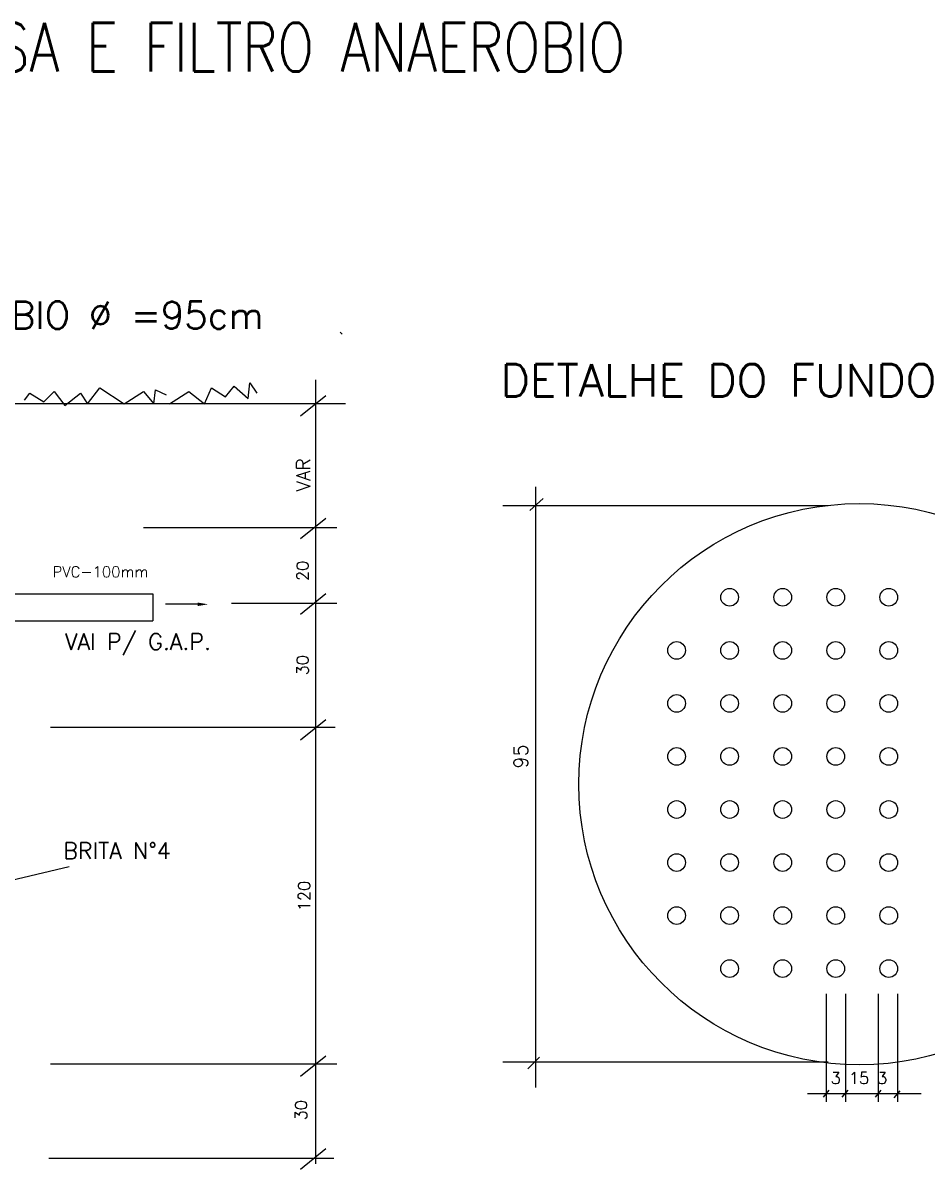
# Model space of a CAD drawing. Extents: x -435 to 5505, y -2177 to 2023.
# Drawn here: x 3815 to 4542, y -1172 to -251 of the extents above; entities that cross this region are included whole.
import ezdxf
from ezdxf.enums import TextEntityAlignment as Align

# ---------------------------------------------------------------- set-up
doc = ezdxf.new("R2010")
doc.units = 0
doc.header["$MEASUREMENT"] = 0
doc.layers.get('0').update_dxf_attribs({"linetype": 'CONTINUOUS'})
for name, color, linetype in [('A2COTA25', 7, 'CONTINUOUS'), ('COTAS', 1, 'CONTINUOUS'), ('HIDRA', 1, 'CONTINUOUS')]:
    doc.layers.add(name, color=color, linetype=linetype)
doc.styles.add('ROMANS', font='romans')
doc.styles.get("Standard").update_dxf_attribs({"font": 'romans.shx', "height": 8})

msp = doc.modelspace()

# ---------------------------------------------------------------- linework, layer by layer
for p, q in [((4070.16118, -499.1658), (4071.68996, -500.69455)), ((3977.95927, -550.97329), (3984.98236, -542.54983)), ((3984.98236, -542.54983), (3996.21931, -552.37719)), ((3996.21931, -552.37719), (3997.62393, -539.74202)), ((3997.62393, -539.74202), (4003.2424, -548.16547)), ((3816.42812, -553.78111), (3820.64197, -548.16547)), ((3820.64197, -548.16547), (3831.87893, -555.18501)), ((3831.87893, -555.18501), (3840.30664, -546.76156)), ((3840.30664, -546.76156), (3848.73435, -557.99283)), ((3848.73435, -557.99283), (3861.37592, -548.16547)), ((3861.37592, -548.16547), (3866.99439, -556.58892)), ((3866.99439, -556.58892), (3876.82672, -543.95374)), ((3876.82672, -543.95374), (3896.49138, -556.58892)), ((3896.49138, -556.58892), (3911.94219, -546.76156)), ((3911.94219, -546.76156), (3920.3699, -556.58892)), ((3920.3699, -556.58892), (3921.77452, -545.35765)), ((3921.77452, -545.35765), (3930.20223, -549.56938)), ((3933.01147, -556.58892), (3948.46228, -546.76156)), ((3948.46228, -546.76156), (3961.10384, -556.58892)), ((3961.10384, -556.58892), (3966.72232, -543.95374)), ((3966.72232, -543.95374), (3977.95927, -550.97329)), ((3955.50918, -717.83815), (3929.8339, -717.83815))]:
    msp.add_line(p, q)
for centre, radius in [((4487.56612, -862.42313), 225.55359), ((4383.26694, -712.2183), 7.10663), ((4425.90669, -712.2183), 7.10663), ((4468.54644, -712.2183), 7.10663), ((4511.1862, -712.2183), 7.10663), ((4340.62718, -754.85805), 7.10663), ((4383.26694, -754.85805), 7.10663), ((4425.90669, -754.85805), 7.10663), ((4468.54644, -754.85805), 7.10663), ((4511.1862, -754.85805), 7.10663), ((4340.62718, -797.4978), 7.10663), ((4383.26694, -797.4978), 7.10663), ((4425.90669, -797.4978), 7.10663), ((4468.54644, -797.4978), 7.10663), ((4511.1862, -797.4978), 7.10663), ((4340.62718, -840.13756), 7.10663), ((4383.26694, -840.13756), 7.10663), ((4425.90669, -840.13756), 7.10663), ((4468.54644, -840.13756), 7.10663), ((4511.1862, -840.13756), 7.10663), ((4340.62718, -882.77731), 7.10663), ((4383.26694, -882.77731), 7.10663), ((4425.90669, -882.77731), 7.10663), ((4468.54644, -882.77731), 7.10663), ((4511.1862, -882.77731), 7.10663), ((4340.62718, -925.41706), 7.10663), ((4383.26694, -925.41706), 7.10663), ((4425.90669, -925.41706), 7.10663), ((4468.54644, -925.41706), 7.10663), ((4511.1862, -925.41706), 7.10663), ((4340.62718, -968.05682), 7.10663), ((4383.26694, -968.05682), 7.10663), ((4425.90669, -968.05682), 7.10663), ((4468.54644, -968.05682), 7.10663), ((4511.1862, -968.05682), 7.10663), ((4383.26694, -1010.69657), 7.10663), ((4425.90669, -1010.69657), 7.10663), ((4468.54644, -1010.69657), 7.10663), ((4511.1862, -1010.69657), 7.10663)]:
    msp.add_circle(centre, radius)
msp.add_solid([(3955.50918, -716.41683), (3955.50918, -719.25948), (3964.03713, -717.83815)])
at = {"layer": 'A2COTA25'}
msp.add_line((3713.59005, -961.25448), (3852.37783, -928.53527), dxfattribs=at)
at = {"layer": 'COTAS'}
for p, q in [((4050.68409, -556.33171), (4050.68409, -537.35352)), ((4038.38453, -566.4212), (4058.61576, -549.99164)), ((3231.05328, -556.33171), (4074.37284, -556.33171)), ((4050.68409, -1167.50151), (4050.68409, -556.33171)), ((4227.22245, -623.48156), (4227.22245, -1106.33728)), ((4222.58074, -642.34311), (4233.41139, -632.91233)), ((4462.40242, -638.5708), (4200.91943, -638.5708)), ((4038.38453, -664.99856), (4058.61576, -648.569)), ((3911.9394, -656.15187), (4050.68409, -656.15187)), ((4050.68409, -656.15187), (4067.46692, -656.15187)), ((4038.38453, -725.66155), (4058.61576, -709.23199)), ((3982.74867, -716.81486), (4050.68409, -716.81486)), ((4050.68409, -716.81486), (4067.46692, -716.81486)), ((4038.38453, -826.76654), (4058.61576, -810.33698)), ((3837.33678, -816.65604), (4050.68409, -816.65604)), ((4050.68409, -816.65604), (4066.20246, -816.65604)), ((4460.85518, -1030.89108), (4460.85518, -1117.65421)), ((4476.32755, -1030.89108), (4476.32755, -1117.65421)), ((4502.63058, -1030.89108), (4502.63058, -1117.65421)), ((4518.10294, -1030.89108), (4518.10294, -1117.65421)), ((4038.38453, -1097.22237), (4058.61576, -1080.79281)), ((4462.40242, -1085.83232), (4200.91943, -1085.83232)), ((4221.0335, -1091.24804), (4230.31692, -1081.81726)), ((3837.33678, -1087.11187), (4050.68409, -1087.11187)), ((4050.68409, -1087.23403), (4067.46692, -1087.23403)), ((4445.95346, -1111.06638), (4537.24043, -1111.06638)), ((4458.5901, -1114.02114), (4463.2371, -1108.35624)), ((4473.79844, -1114.02114), (4478.44544, -1108.35624)), ((4500.41301, -1114.02114), (4505.06001, -1108.35624)), ((4515.62135, -1114.53613), (4520.26835, -1108.87123)), ((4038.38453, -1171.78729), (4058.61576, -1155.35773)), ((3836.07233, -1162.94061), (4050.68409, -1162.94061)), ((4050.68409, -1162.94061), (4064.93801, -1162.94061))]:
    msp.add_line(p, q, dxfattribs=at)
at = {"layer": 'HIDRA', "linetype": 'CONTINUOUS'}
for p, q in [((3804.32107, -709.31946), (3919.6454, -709.31946)), ((3919.6454, -709.31946), (3919.6454, -731.15946)), ((3804.32107, -731.15946), (3919.6454, -731.15946))]:
    msp.add_line(p, q, dxfattribs=at)

# ---------------------------------------------------------------- texts
at = {"width": 0.8}
msp.add_text('DETALHE DA FOSSA E FILTRO ANAEROBIO', height=39, dxfattribs=at).set_placement((3442.0307, -289.5488))
at = {"style": 'ROMANS'}
for s, height, p in [('FILTRO ANAEROBIO %%c =95cm', 21.84, (3582.61254, -496.4154)), ('DETALHE DO FUNDO FALSO', 26.208, (4199.07681, -550.93318)), ('VAI P/ G.A.P.', 13.104, (3848.97725, -754.40592)), ('BRITA N%%D4 ', 13.104, (3847.50263, -922.45925))]:
    msp.add_text(s, height=height, dxfattribs=at).set_placement(p)
msp.add_text('PVC-100mm', height=8.736, dxfattribs=at).set_placement((3916.01328, -696.08637), align=Align.RIGHT)
at = {"layer": 'COTAS', "style": 'ROMANS'}
msp.add_text('VAR', height=10.92, rotation=90, dxfattribs=at).set_placement((4045.97124, -627.08419))
at = {"layer": 'COTAS'}
for s, height, p in [('20', 9.475501, (4044.70679, -699.12149)), ('30', 9.475501, (4044.70679, -774.95023)), ('95', 11.370601, (4221.0335, -849.82018)), ('120', 9.475501, (4045.97124, -964.52208)), ('30', 9.475501, (4043.44234, -1132.60911))]:
    msp.add_text(s, height=height, rotation=90, dxfattribs=at).set_placement(p)
msp.add_text('3 15 3', height=9.475501, dxfattribs=at).set_placement((4464.5036, -1103.33274))

doc.saveas('drawing.dxf')
